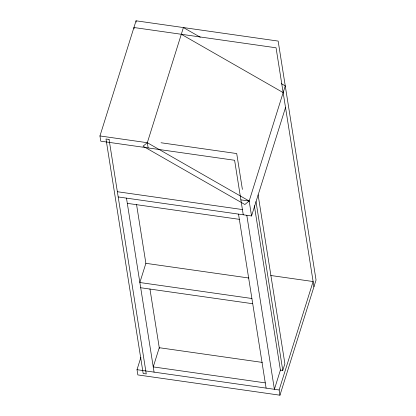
<?xml version="1.0" encoding="UTF-8"?>
<svg xmlns="http://www.w3.org/2000/svg" width="416" height="416" viewBox="0 0 416 416"><rect width="100%" height="100%" fill="white"/><g stroke="black" fill="none" stroke-linecap="round" stroke-linejoin="round"><path stroke-width="0.62" d="M243.251 214.791L234.608 160.274L100.781 141.18L99.949 135.949L136.037 20.8L278.153 41.08L316.051 280.051L279.963 395.2L137.847 374.92L137.015 369.694L140.899 357.302M148.153 147.94L147.321 142.709L183.409 27.56L200.288 37.227M118.191 196.945L251.545 215.972L249.174 201.037L285.262 85.883L281.32 83.632M251.545 215.972L285.522 107.536M280.212 370.074L282.781 370.443L284.887 363.724L258.107 194.844M279.963 395.2L279.136 389.974L313.113 281.538L270.67 275.48M147.321 142.709L143.01 146.182L244.863 204.511L249.174 201.037L147.321 142.709L99.949 135.949M161.034 142.761L236.714 153.556L242.398 189.405M240.885 199.852L249.174 201.037M117.359 191.719L242.424 209.56M127.306 203.356L239.346 219.341M248.95 278.028L145.876 263.323L139.859 282.516L251.898 298.501M140.691 287.742L252.725 303.727M262.33 362.414L159.255 347.708L153.239 366.902L265.278 382.886M137.015 369.694L279.136 389.974M181.303 34.278L283.156 92.602M313.945 286.764L276.052 47.793L133.931 27.518L134.134 28.798M256.001 201.562L282.781 370.443M254.342 205.702L280.41 370.105L274.399 389.298L246.808 215.296M238.514 214.115L266.105 388.112M136.037 20.8L136.24 22.079M136.552 204.521L145.881 263.375M149.942 288.964L159.375 348.457M126.48 198.125L154.071 372.128M109.07 139.443L105.992 139.001L143.177 373.49L146.255 373.932L109.07 139.443"/></g></svg>
